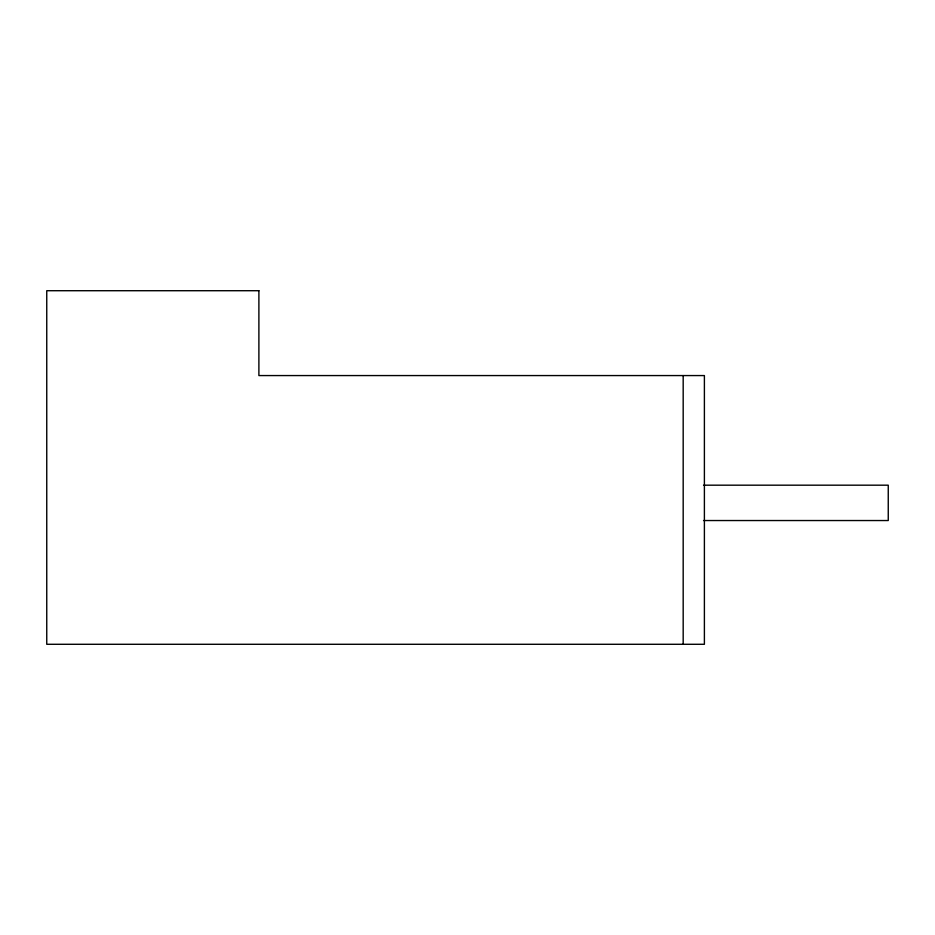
<?xml version="1.0" encoding="UTF-8"?>
<svg xmlns="http://www.w3.org/2000/svg" width="935" height="935" viewBox="0 0 935 935"><rect width="100%" height="100%" fill="white"/><g stroke="black" fill="none" stroke-linecap="round" stroke-linejoin="round"><path stroke-width="1.4" d="M703.541 485.183L888.25 485.183L888.25 520.538L703.541 520.538M683.181 375.566L683.181 644.285M258.89 290.715L46.75 290.715L46.75 644.285L704.394 644.285L704.394 375.566L258.89 375.566L258.89 290.715"/></g></svg>
